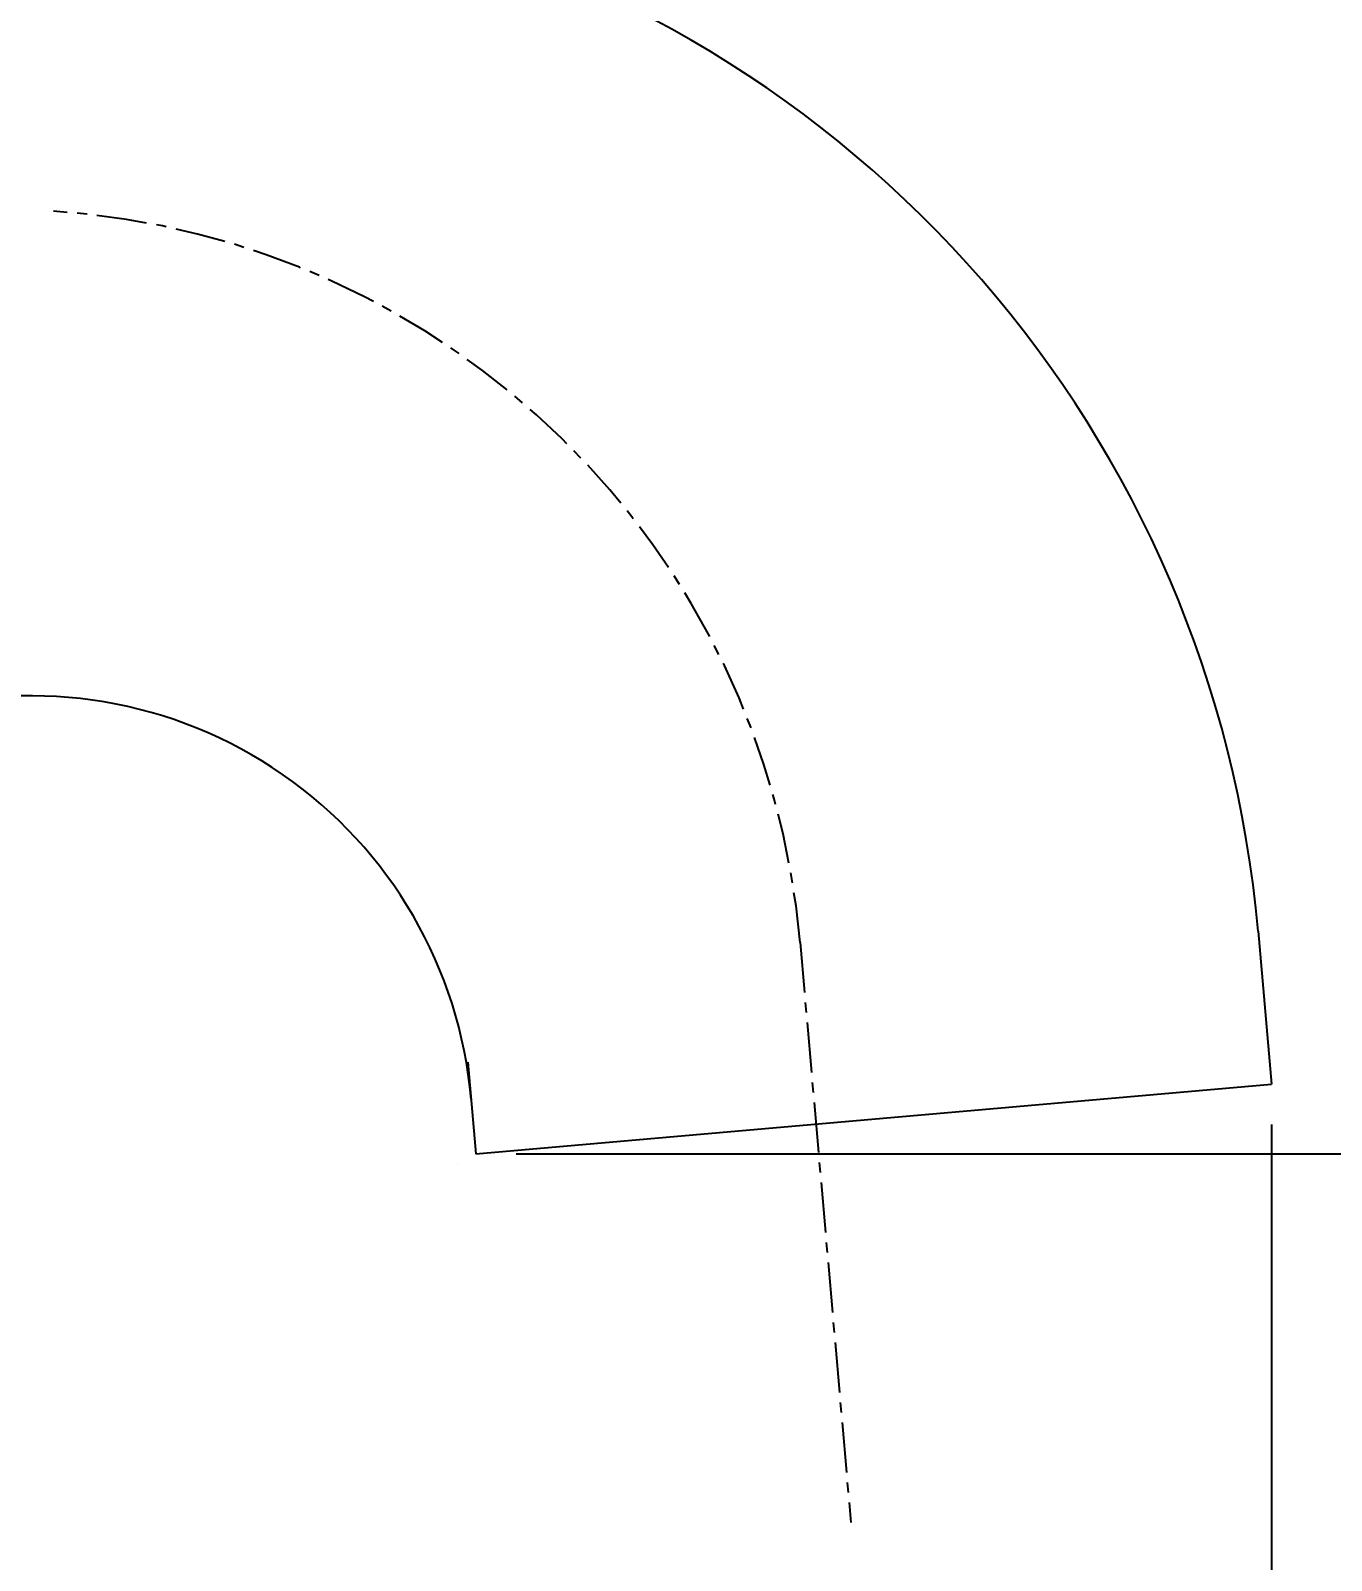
# Model space of a CAD drawing. Header units: millimetres. Extents: x 2274 to 2571, y 1382 to 1592.
# Drawn here: x 2438.1 to 2470.49, y 1453.4 to 1491.49 of the extents above; entities that cross this region are included whole.
import ezdxf

# ---------------------------------------------------------------- set-up
doc = ezdxf.new("R2010")
doc.units = ezdxf.units.MM
doc.linetypes.add('CENTER', pattern=[2, 1.25, -0.25, 0.25, -0.25])
doc.linetypes.add('HIDDEN', pattern=[0.375, 0.25, -0.125])
doc.layers.add('1', color=4, linetype='HIDDEN')
doc.layers.add('2', color=1, linetype='CENTER')
doc.styles.get("Standard").update_dxf_attribs({"font": 'arial.ttf'})
doc.dimstyles.new('STANDARD$0', dxfattribs={"dimtxt": 2.5, "dimasz": 2.5, "dimexe": 1, "dimexo": 0.5, "dimgap": 0.5, "dimtad": 1, "dimtih": 1, "dimtoh": 1, "dimdec": 1, "dimdsep": 46, "dimtxsty": 'Standard', "dimcen": 0, "dimclrd": 2, "dimclre": 2, "dimclrt": 4, "dimadec": 0, "dimazin": 0, "dimtfac": 1, "dimtdec": 1, "dimtmove": 1, "dimatfit": 3, "dimfxl": 1, "dimtolj": 1, "dimarcsym": 0})

# ---------------------------------------------------------------- blocks, each defined once
blk = doc.blocks.new('*D25')
at = {"color": 2, "lineweight": -2, "transparency": 16777216}
for p, q in [((2371.731, 1477.941), (2371.731, 1424.358)), ((2469.002, 1464.258), (2469.002, 1424.358)), ((2466.502, 1425.608), (2374.231, 1425.608))]:
    blk.add_line(p, q, dxfattribs=at)
at = {"color": 2, "transparency": 16777216}
for points in [[(2374.231, 1426.025), (2374.231, 1425.191), (2371.731, 1425.608)], [(2466.502, 1426.025), (2466.502, 1425.191), (2469.002, 1425.608)]]:
    blk.add_solid(points, dxfattribs=at)
at = {"layer": 'DEFPOINTS', "color": 0, "transparency": 16777216}
for p in [(2371.731, 1478.941), (2469.002, 1465.258), (2371.731, 1425.608)]:
    blk.add_point(p, dxfattribs=at)
at = {"color": 4, "transparency": 16777216, "insert": (2420.366, 1427.89), "char_height": 3, "attachment_point": 5}
blk.add_mtext('94.2', dxfattribs=at)
blk = doc.blocks.new('*D27')
at = {"color": 2, "lineweight": -2, "transparency": 16777216}
for p, q in [((2429.921, 1551.4), (2487.038, 1551.4)), ((2485.788, 1548.9), (2485.788, 1509.744)), ((2485.788, 1466.025), (2485.788, 1505.18)), ((2450.188, 1463.525), (2487.038, 1463.525))]:
    blk.add_line(p, q, dxfattribs=at)
at = {"color": 2, "transparency": 16777216}
for points in [[(2485.372, 1548.9), (2486.205, 1548.9), (2485.788, 1551.4)], [(2485.372, 1466.025), (2486.205, 1466.025), (2485.788, 1463.525)]]:
    blk.add_solid(points, dxfattribs=at)
at = {"layer": 'DEFPOINTS', "color": 0, "transparency": 16777216}
for p in [(2428.921, 1551.4), (2485.788, 1551.4), (2449.188, 1463.525)]:
    blk.add_point(p, dxfattribs=at)
at = {"color": 4, "transparency": 16777216, "insert": (2485.788, 1507.462), "char_height": 3, "attachment_point": 5}
blk.add_mtext('85', dxfattribs=at)

msp = doc.modelspace()

# ---------------------------------------------------------------- linework, layer by layer
at = {"color": 0, "linetype": 'Continuous'}
for p, q in [((2468.668, 1469.071), (2469.002, 1465.258)), ((2448.989, 1465.803), (2449.188, 1463.525))]:
    msp.add_line(p, q, dxfattribs=at)
at = {"color": 0, "linetype": 'ByBlock'}
msp.add_line((2449.188, 1463.525), (2469.002, 1465.258), dxfattribs=at)
at = {"color": 0}
msp.add_arc((2440.276, 1466.587), 28.5, 5, 77.0442, dxfattribs=at)
msp.add_arc((2438.111, 1463.929), 11, 5, 105.6153)
at = {"layer": '1', "color": 1, "linetype": 'CENTER'}
msp.add_line((2457.261, 1468.784), (2458.524, 1454.341), dxfattribs=at)
msp.add_arc((2437.337, 1467.041), 20, 5, 86.1841, dxfattribs=at)
at = {"layer": '2', "color": 5}
msp.add_line((2448.737, 1463.282), (2448.737, 1463.282), dxfattribs=at)

# ---------------------------------------------------------------- dimensions: what is measured, and where the dimension line sits
dim = msp.add_linear_dim(base=(2485.788, 1551.4), p1=(2449.188, 1463.525), p2=(2428.921, 1551.4), angle=90, text='85', dimstyle='STANDARD$0', override={"dimtxt": 3, "dimexe": 1.25, "dimexo": 1, "dimgap": 0.75, "dimcen": 2.5, "dimtm": 1e-09, "dimtolj": 0})
dim.commit()
dim.dimension.update_dxf_attribs({"geometry": '*D27', "text_midpoint": (2485.788, 1507.462)})
dim = msp.add_linear_dim(base=(2371.731, 1425.608), p1=(2469.002, 1465.258), p2=(2371.731, 1478.941), text='94.2', dimstyle='STANDARD$0', override={"dimtxt": 3, "dimexe": 1.25, "dimexo": 1, "dimgap": 0.75, "dimcen": 2.5, "dimtm": 1e-09, "dimtolj": 0})
dim.commit()
dim.dimension.update_dxf_attribs({"geometry": '*D25', "text_midpoint": (2420.366, 1427.89)})

doc.saveas('drawing.dxf')
